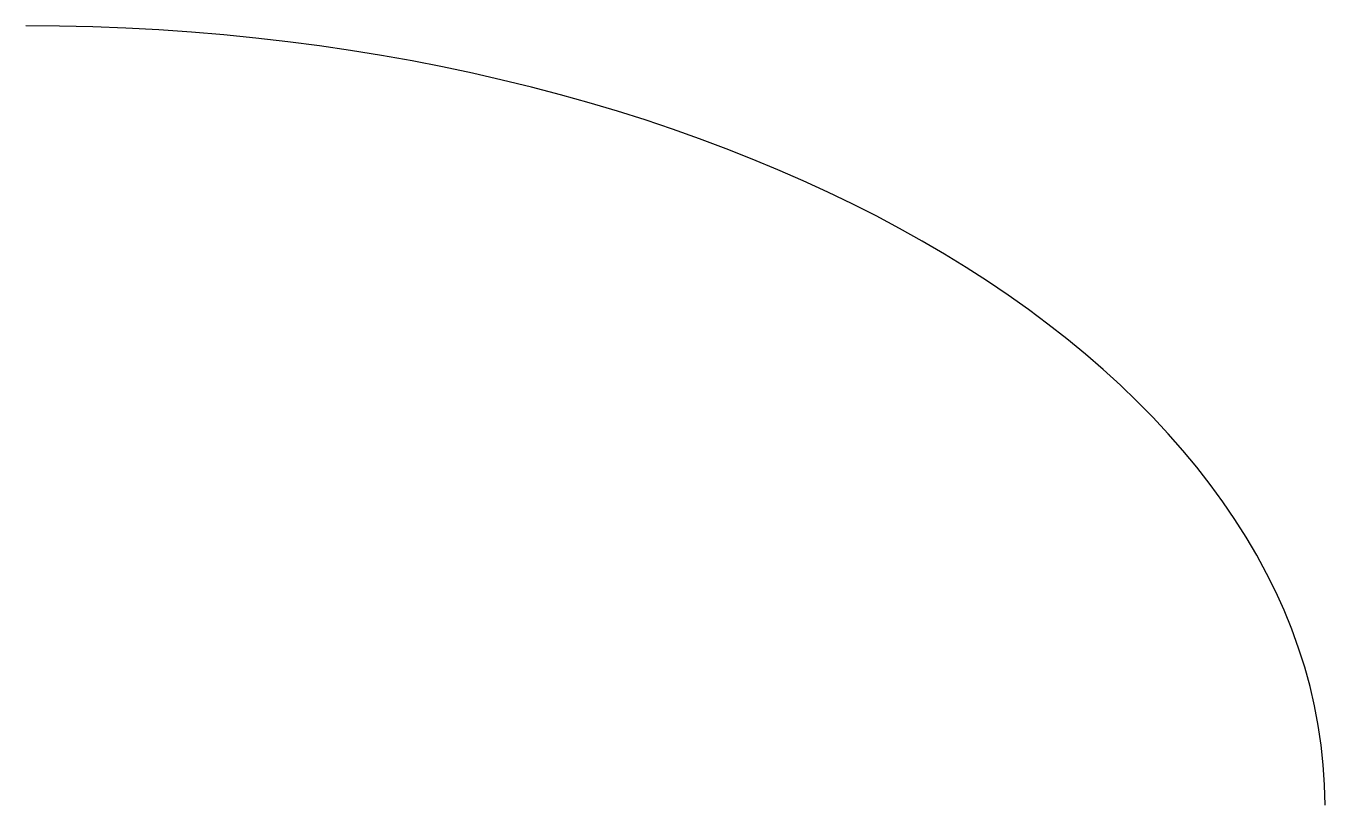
# Model space of a CAD drawing. Header units: millimetres. Extents: x 200 to 250, y 200 to 230.
import ezdxf

# ---------------------------------------------------------------- set-up
doc = ezdxf.new("R2010")
doc.units = ezdxf.units.MM

msp = doc.modelspace()

# ---------------------------------------------------------------- linework, layer by layer
at = {"linetype": 'Continuous'}
msp.add_ellipse((200, 200), major_axis=(50, 0), ratio=0.6, start_param=0, end_param=1.570796, dxfattribs=at)

doc.saveas('drawing.dxf')
